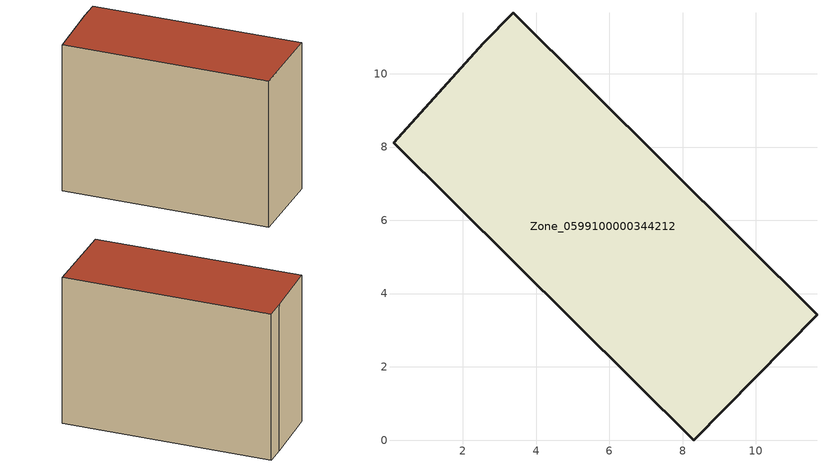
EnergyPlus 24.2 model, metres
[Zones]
Zone_0599100000344212
 floor ground (C_G): 0.11,8.12 2.56,10.84 3.37,11.66 11.67,3.43 8.31,0 z0
 wall outside (C_F): 11.67,3.43 3.37,11.66 2.56,10.84 0.11,8.12 8.31,0 11.67,3.43 z0:8.48
 roof outside (C_R): 2.56,10.84 0.11,8.12 8.31,0 11.67,3.43 3.37,11.66 z8.48
[BUILDING]
Pand.0599100000344212: North Axis=0; Terrain=City; Loads Convergence Tolerance Value=0.04; Temperature Convergence Tolerance Value=0.4; Solar Distribution=FullExterior; Maximum Number of Warmup Days=25; Minimum Number of Warmup Days=1
[Site:Location]
Rotterdam.The.Hague.AP_ZH_NLD Design_Conditions: Latitude=51.96; Longitude=4.45; Time Zone=1; Elevation=-4.5
[SITE:GROUNDTEMPERATURE:BUILDINGSURFACE]
18, 18, 18, 18, 18, 18, 18, 18, 18, 18, 18, 18
[MATERIAL] Thermal Absorptance=0.9; Solar Absorptance=0.7; Visible Absorptance=0.7
Name | Roughness | Thickness | Conductivity | Density | Specific Heat
G.TI.1992-2005 | MediumSmooth | 0.15 | 0.06 | 540 | 1210
F.TI.1992-2005 | Rough | 0.3 | 0.12 | 1920 | 840
R.TI.1992-2005 | MediumRough | 0.2 | 0.08 | 1500 | 1000
[CONSTRUCTION]
C_G: G.TI.1992-2005
C_F: F.TI.1992-2005
C_R: R.TI.1992-2005
[ZONE]
Zone_0599100000344212: Type=1; Multiplier=1; Ceiling Height=Autocalculate; Volume=Autocalculate; Floor Area=autocalculate; Part of Total Floor Area=Yes
[ZONEINFILTRATION:DESIGNFLOWRATE]
Infil_Zone_0599100000344212: Zone or ZoneList or Space or SpaceList=Zone_0599100000344212; Schedule=AlwaysOn; Design Flow Rate Calculation Method=Flow/Area; Flow Rate per Floor Area=0.0015; Constant Term Coefficient=1; Temperature Term Coefficient=0; Velocity Term Coefficient=0; Velocity Squared Term Coefficient=0
[HVACTEMPLATE:ZONE:IDEALLOADSAIRSYSTEM]
Zone_0599100000344212: Maximum Heating Supply Air Temperature=50; Minimum Cooling Supply Air Temperature=13; Maximum Heating Supply Air Humidity Ratio=0.0156; Minimum Cooling Supply Air Humidity Ratio=0.0077; Heating Limit=NoLimit; Cooling Limit=NoLimit; Dehumidification Control Type=ConstantSensibleHeatRatio; Cooling Sensible Heat Ratio=0.7; Dehumidification Setpoint=60; Humidification Control Type=None; Humidification Setpoint=30; Outdoor Air Method=None; Outdoor Air Flow Rate per Person=0.00944; Outdoor Air Flow Rate per Zone Floor Area=0; Outdoor Air Flow Rate per Zone=0; Demand Controlled Ventilation Type=None; Outdoor Air Economizer Type=NoEconomizer; Heat Recovery Type=None; Sensible Heat Recovery Effectiveness=0.7; Latent Heat Recovery Effectiveness=0.65
[ZONECONTROL:THERMOSTAT]
ThermostatControl_Zone_0599100000344212: Zone or ZoneList=Zone_0599100000344212; Control Type Schedule=DualSetpointControlType; Control 1=Thermostat_Zone_0599100000344212; Temperature Difference Between Cutout And Setpoint=0
[THERMOSTATSETPOINT:DUALSETPOINT]
Thermostat_Zone_0599100000344212: Heating Setpoint Temperature Schedule=HeatingSetpoint_Zone_0599100000344212; Cooling Setpoint Temperature Schedule=CoolingSetpoint_Zone_0599100000344212
[SCHEDULE:COMPACT]
HeatingSetpoint_Zone_0599100000344212: Through: 12/31, For: AllDays, Until: 24:00, 21
CoolingSetpoint_Zone_0599100000344212: Through: 12/31, For: AllDays, Until: 24:00, 24
DualSetpointControlType: Through: 12/31, For: AllDays, Until: 24:00, 4
AlwaysOn: Through: 12/31, For: AllDays, Until: 24:00, 1
